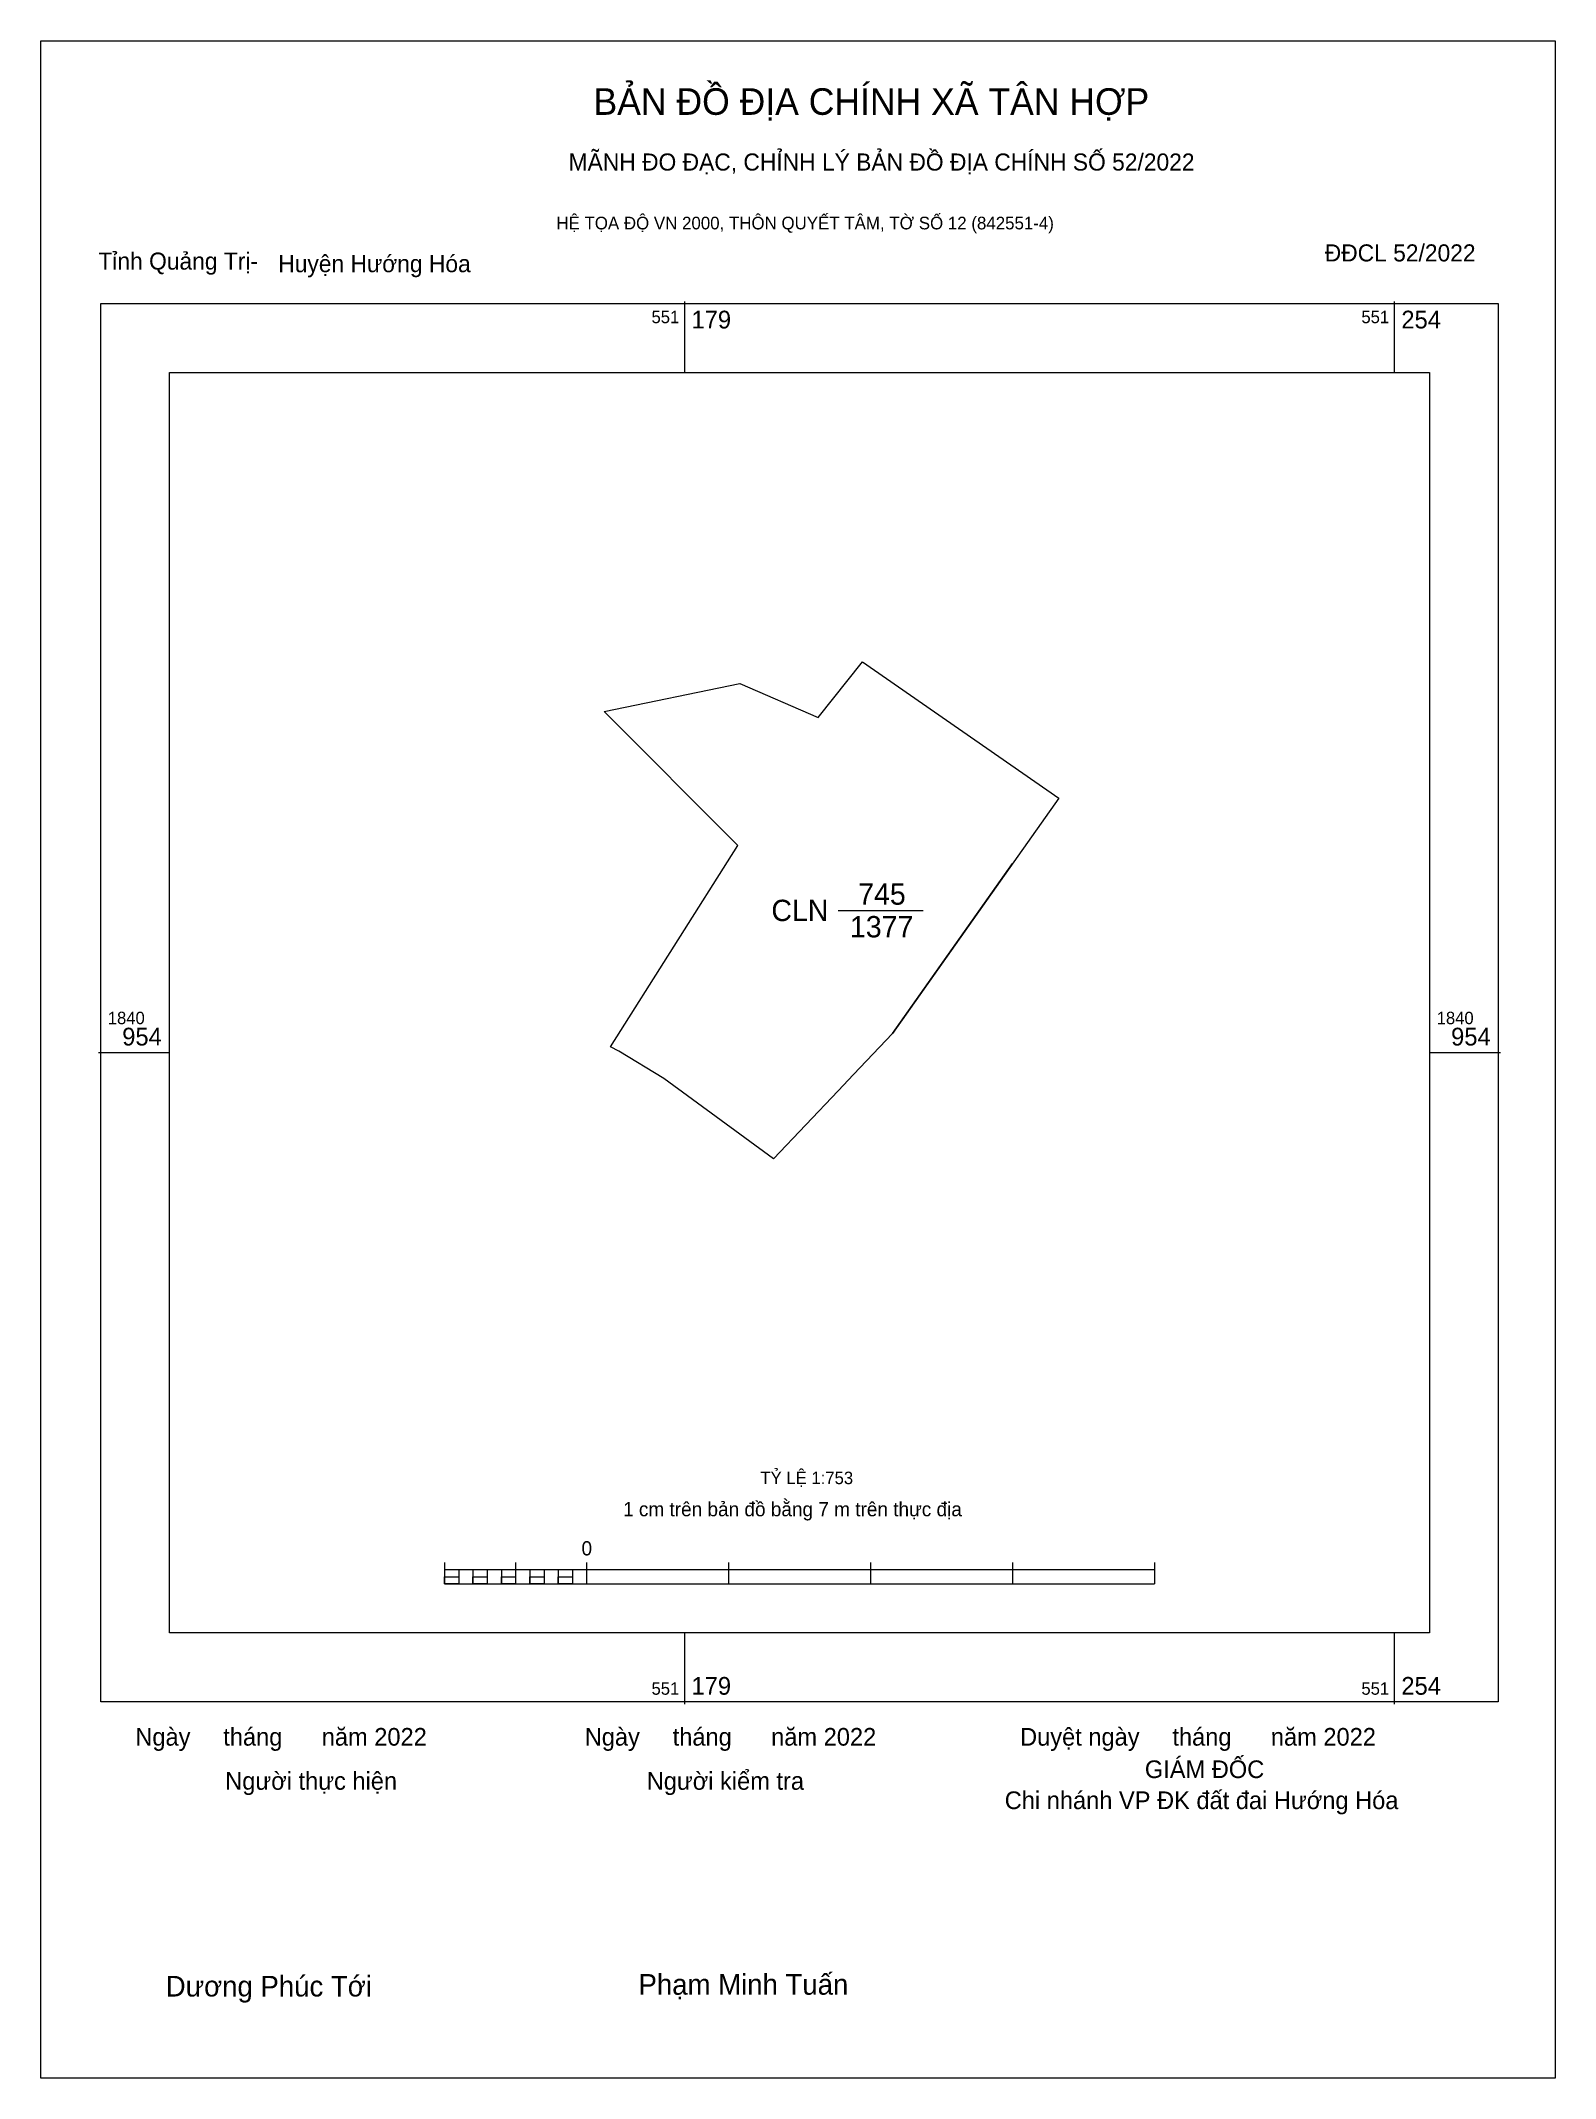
# Model space of a CAD drawing. Extents: x 551111 to 551272, y 1840846 to 1841062.
import ezdxf

# ---------------------------------------------------------------- set-up
doc = ezdxf.new("R2010")
doc.units = 0
for name, color, linetype in [('Level 10', 7, 'Continuous'), ('Level 13', 7, 'Continuous'), ('Level 15', 7, 'Continuous'), ('Level 49', 7, 'Continuous'), ('Level 6', 7, 'Continuous'), ('Level 62', 7, 'Continuous'), ('Level 63', 7, 'Continuous'), ('Level 9', 7, 'Continuous')]:
    doc.layers.add(name, color=color, linetype=linetype)

msp = doc.modelspace()

# ---------------------------------------------------------------- linework, layer by layer
at = {"layer": 'Level 10'}
msp.add_lwpolyline([(551198.05, 1840996.41), (551218.88, 1840981.95), (551201.24, 1840956.97), (551197.11, 1840952.62), (551195.46, 1840950.89), (551188.61, 1840943.68), (551176.96, 1840952.21), (551172.2, 1840955.1), (551171.3, 1840955.56), (551184.83, 1840976.92), (551170.65, 1840991.13), (551185.03, 1840994.11), (551193.37, 1840990.49)], close=True, dxfattribs=at)
at = {"layer": 'Level 15'}
msp.add_lwpolyline([(551110.85, 1841062.29), (551271.57, 1841062.29), (551271.57, 1840846.16), (551110.85, 1840846.16)], close=True, dxfattribs=at)
at = {"layer": 'Level 49'}
msp.add_line((551201.24, 1840956.97), (551213.98, 1840975.02), dxfattribs=at)
at = {"layer": 'Level 62'}
msp.add_lwpolyline([(551124.52, 1841027.1), (551258.23, 1841027.1), (551258.23, 1840893.39), (551124.52, 1840893.39)], close=True, dxfattribs=at)
at = {"layer": 'Level 63'}
for p, q in [((551179.16, 1841034.64), (551179.16, 1841027.1)), ((551254.49, 1841034.64), (551254.49, 1841027.1)), ((551116.98, 1840954.96), (551124.52, 1840954.96)), ((551258.23, 1840954.96), (551265.77, 1840954.96)), ((551153.71, 1840900.87), (551153.71, 1840898.61)), ((551153.71, 1840900.12), (551229.04, 1840900.12)), ((551155.22, 1840900.12), (551155.22, 1840898.61)), ((551156.72, 1840900.12), (551156.72, 1840898.61)), ((551158.23, 1840900.12), (551158.23, 1840898.61)), ((551159.74, 1840900.12), (551159.74, 1840898.61)), ((551161.24, 1840900.87), (551161.24, 1840898.61)), ((551161.24, 1840900.12), (551161.24, 1840898.61)), ((551162.75, 1840900.12), (551162.75, 1840898.61)), ((551164.26, 1840900.12), (551164.26, 1840898.61)), ((551165.76, 1840900.12), (551165.76, 1840898.61)), ((551167.27, 1840900.12), (551167.27, 1840898.61)), ((551168.78, 1840900.87), (551168.78, 1840898.61)), ((551168.78, 1840900.12), (551168.78, 1840898.61)), ((551183.84, 1840900.87), (551183.84, 1840898.61)), ((551198.91, 1840900.87), (551198.91, 1840898.61)), ((551213.97, 1840900.87), (551213.97, 1840898.61)), ((551229.04, 1840900.87), (551229.04, 1840898.61)), ((551153.71, 1840898.61), (551229.04, 1840898.61)), ((551179.16, 1840893.39), (551179.16, 1840885.85)), ((551254.49, 1840893.39), (551254.49, 1840885.85))]:
    msp.add_line(p, q, dxfattribs=at)
for points in [[(551117.22, 1841034.4), (551265.53, 1841034.4), (551265.53, 1840886.09), (551117.22, 1840886.09)], [(551153.71, 1840899.36), (551155.22, 1840899.36), (551155.22, 1840898.61), (551153.71, 1840898.61)], [(551153.71, 1840899.36), (551155.22, 1840899.36), (551155.22, 1840898.61), (551153.71, 1840898.61)], [(551156.72, 1840899.36), (551158.23, 1840899.36), (551158.23, 1840898.61), (551156.72, 1840898.61)], [(551159.74, 1840899.36), (551161.24, 1840899.36), (551161.24, 1840898.61), (551159.74, 1840898.61)], [(551162.75, 1840899.36), (551164.26, 1840899.36), (551164.26, 1840898.61), (551162.75, 1840898.61)], [(551165.76, 1840899.36), (551167.27, 1840899.36), (551167.27, 1840898.61), (551165.76, 1840898.61)]]:
    msp.add_lwpolyline(points, close=True, dxfattribs=at)
at = {"layer": 'Level 9'}
msp.add_line((551195.47, 1840970.04), (551204.51, 1840970.04), dxfattribs=at)

# ---------------------------------------------------------------- texts
at = {"layer": 'Level 13'}
for s, p in [('745', (551197.6, 1840970.64)), ('CLN', (551188.39, 1840968.91)), ('1377', (551196.73, 1840967.18))]:
    msp.add_text(s, height=2.26, dxfattribs=at).set_placement(p)
at = {"layer": 'Level 6'}
msp.add_text('TỶ LỆ 1:753', height=1.3242, dxfattribs=at).set_placement((551187.22, 1840909.18))
at = {"layer": 'Level 63'}
for s, height, p in [('BẢN ĐỒ ĐỊA CHÍNH XÃ TÂN HỢP', 2.8201, (551169.51, 1841054.43)), ('MÃNH ĐO ĐẠC, CHỈNH LÝ BẢN ĐỒ ĐỊA CHÍNH SỐ 52/2022', 1.8095, (551166.87, 1841048.52)), ('HỆ TỌA ĐỘ VN 2000, THÔN QUYẾT TÂM, TỜ SỐ 12 (842551-4)', 1.3395, (551165.57, 1841042.28)), ('551', 1.318, (551175.67, 1841032.33)), ('179', 1.883, (551179.91, 1841031.77)), ('551', 1.318, (551251, 1841032.33)), ('254', 1.883, (551255.24, 1841031.77)), ('1840', 1.318, (551117.97, 1840957.97)), ('954', 1.883, (551119.5, 1840955.71)), ('1840', 1.318, (551258.99, 1840957.97)), ('954', 1.883, (551260.52, 1840955.71)), ('D', 0.00755, (551188.61, 1840943.68)), ('D', 0.00755, (551188.61, 1840943.68)), ('D', 0.00755, (551188.61, 1840943.68)), ('D', 0.00755, (551188.61, 1840943.68)), ('D', 0.00755, (551188.61, 1840943.68)), ('D', 0.00755, (551188.61, 1840943.68)), ('D', 0.00755, (551188.61, 1840943.68)), ('D', 0.00755, (551188.61, 1840943.68)), ('D', 0.00755, (551188.61, 1840943.68)), ('D', 0.00755, (551188.61, 1840943.68)), ('D', 0.00755, (551188.61, 1840943.68)), ('D', 0.00755, (551188.61, 1840943.68)), ('D', 0.00755, (551188.61, 1840943.68)), ('D', 0.00755, (551188.61, 1840943.68)), ('D', 0.00755, (551188.61, 1840943.68)), ('D', 0.00755, (551188.61, 1840943.68)), ('D', 0.00755, (551188.61, 1840943.68)), ('D', 0.00755, (551188.61, 1840943.68)), ('D', 0.00755, (551188.61, 1840943.68)), ('D', 0.00755, (551188.61, 1840943.68)), ('D', 0.00755, (551188.61, 1840943.68)), ('1 cm trên bản đồ bằng 7 m trên thực địa', 1.5066, (551172.65, 1840905.77)), ('0', 1.51, (551168.24, 1840901.62)), ('179', 1.883, (551179.91, 1840886.84)), ('254', 1.883, (551255.24, 1840886.84)), ('551', 1.318, (551175.67, 1840886.84)), ('551', 1.318, (551251, 1840886.84)), ('Ngày     tháng      năm 2022', 1.8744, (551120.89, 1840881.44)), ('Ngày     tháng      năm 2022', 1.8744, (551168.58, 1840881.44)), ('Duyệt ngày     tháng      năm 2022', 1.8744, (551214.78, 1840881.44)), ('GIÁM ĐỐC', 1.874, (551228.02, 1840878)), ('Người thực hiện', 1.8744, (551130.43, 1840876.76)), ('Người kiểm tra', 1.8744, (551175.16, 1840876.76)), ('Chi nhánh VP ĐK đất đai Hướng Hóa', 1.8744, (551213.15, 1840874.71)), ('Dương Phúc Tới', 2.1863, (551124.12, 1840854.83)), ('Phạm Minh Tuấn', 2.1863, (551174.29, 1840855.02))]:
    msp.add_text(s, height=height, dxfattribs=at).set_placement(p)
at = {"layer": 'Level 9'}
for s, p in [('Tỉnh Quảng Trị-', (551116.97, 1841038.01)), ('Huyện Hướng Hóa', (551136.06, 1841037.74)), ('ĐĐCL 52/2022', (551247.11, 1841038.88))]:
    msp.add_text(s, height=1.8095, dxfattribs=at).set_placement(p)

doc.saveas('drawing.dxf')
